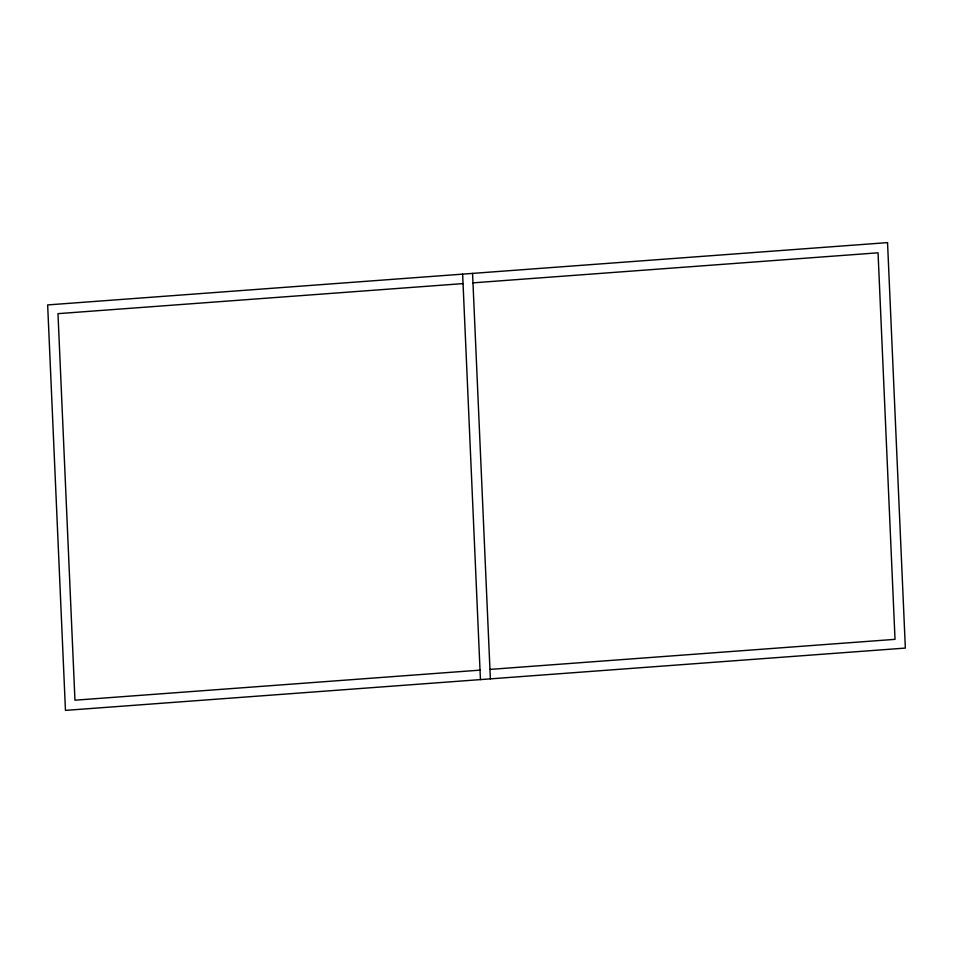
<?xml version="1.0" encoding="UTF-8"?>
<svg xmlns="http://www.w3.org/2000/svg" width="953" height="953" viewBox="0 0 953 953"><rect width="100%" height="100%" fill="white"/><g stroke="black" fill="none" stroke-linecap="round" stroke-linejoin="round"><path stroke-width="1.43" d="M463.051 283.601L57.978 313.656L74.953 700.193L480.026 670.138M472.974 282.862L878.047 252.807L895.022 639.344L489.949 669.399M472.557 273.404L490.366 678.858M462.634 274.142L480.443 679.596M887.541 242.61L47.65 304.924L65.459 710.39L905.35 648.076L887.541 242.61"/></g></svg>
